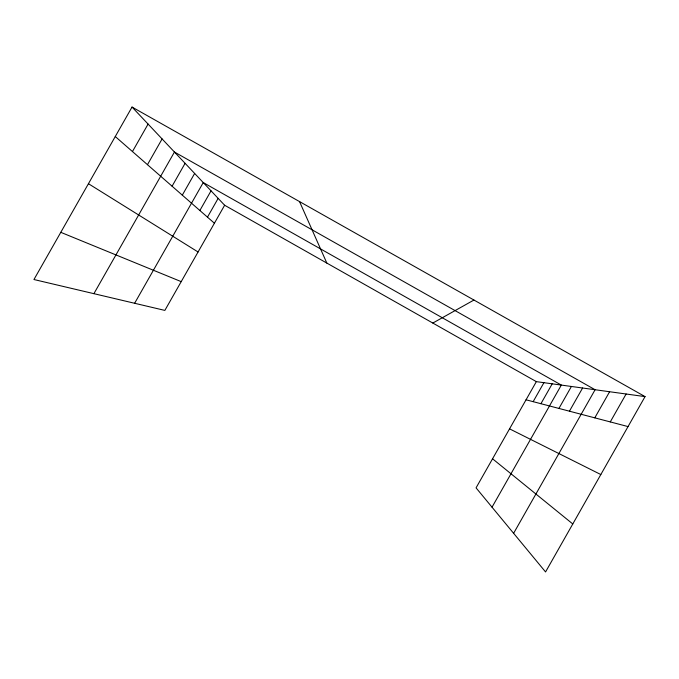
<?xml version="1.0" encoding="UTF-8"?>
<svg xmlns="http://www.w3.org/2000/svg" width="679" height="679" viewBox="0 0 679 679"><rect width="100%" height="100%" fill="white"/><g stroke="black" fill="none" stroke-linecap="round" stroke-linejoin="round"><path stroke-width="1.02" d="M645.05 396.612L536.351 381.64L476.055 487.853L545.56 571.947L645.05 396.612L132.04 107.053L33.95 279.527L164.853 310.405L224.63 205.245L132.04 107.053M533.151 401.662L543.921 382.676M540.925 403.699L552.214 383.822M492.029 507.179L561.329 385.078L203.25 182.566L134.629 303.275M558.936 408.435L571.404 386.47M569.435 411.194L582.599 388.006M513.621 533.295L595.101 389.729L174.444 152.028L93.906 293.668M594.787 417.848L609.606 391.732M610.277 421.914L626.114 394.007M132.456 151.561L148.09 124.07M147.462 164.683L162.103 138.932M172.084 186.207L185.095 163.316M182.303 195.145L194.644 173.442M199.864 210.507L211.042 190.841M207.468 217.153L218.146 198.37M432.82 323.051L473.95 300.042M526.038 399.795L628.041 426.582M60.796 232.328L181.208 281.632M509.547 428.848L600.83 474.545M224.63 205.245L536.351 381.64M88.44 183.712L198.056 251.985M492.555 458.792L572.787 523.967M115.277 136.538L214.411 223.221M299.541 201.595L326.837 263.079"/></g></svg>
